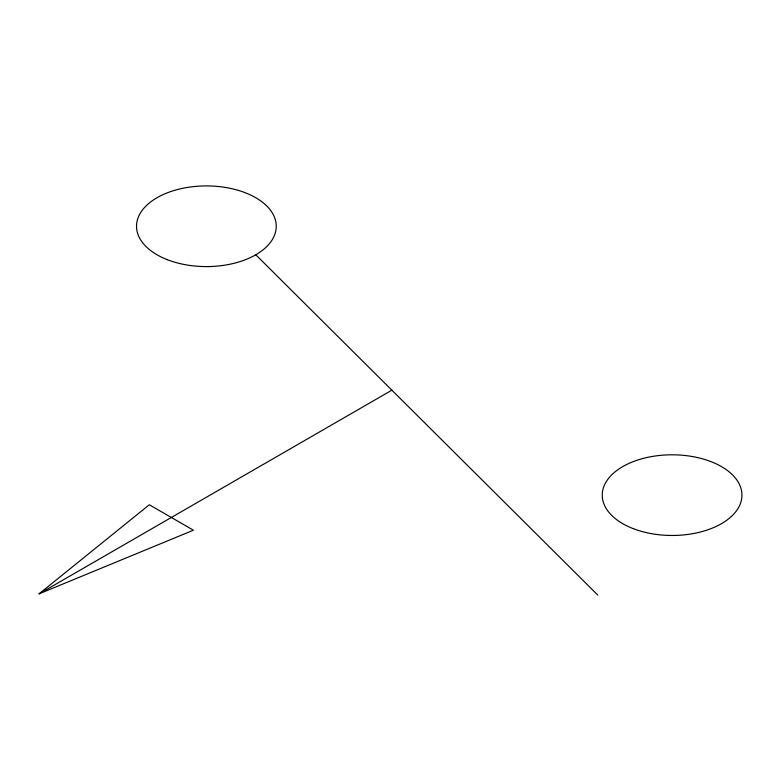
<?xml version="1.0" encoding="UTF-8"?>
<svg xmlns="http://www.w3.org/2000/svg" width="781" height="781" viewBox="0 0 781 781"><rect width="100%" height="100%" fill="white"/><g stroke="black" fill="none" stroke-linecap="round" stroke-linejoin="round"><path stroke-width="1.17" d="M39.05 593.863L149.308 504.751L193.405 530.211L39.05 593.863L391.857 390.178M255.777 254.772L597.787 595.073M632.942 528.532A69.851 40.329 0 0 0 741.774 498.014A69.851 40.329 0 0 0 641.572 458.857A69.851 40.329 0 0 0 632.942 528.532M167.232 259.653A69.851 40.329 0 0 0 276.064 229.136A69.851 40.329 0 0 0 175.862 189.978A69.851 40.329 0 0 0 167.232 259.653"/></g></svg>
